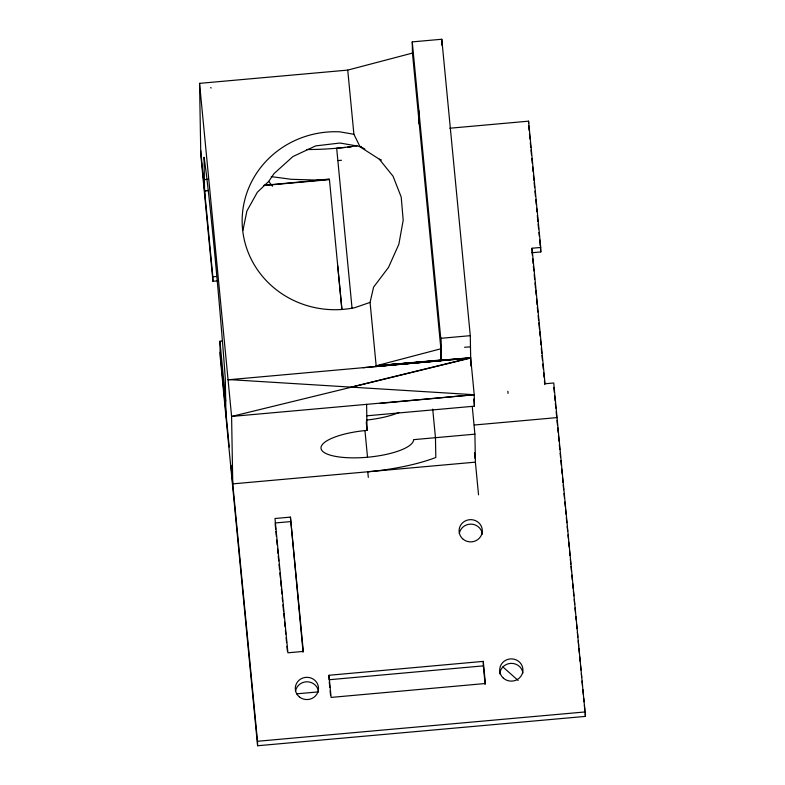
<?xml version="1.0" encoding="UTF-8"?>
<svg xmlns="http://www.w3.org/2000/svg" width="785" height="785" viewBox="0 0 785 785"><rect width="100%" height="100%" fill="white"/><g stroke="black" fill="none" stroke-linecap="round" stroke-linejoin="round"><path stroke-width="1.18" d="M507.866 391.244L508.072 393.413M242.957 230.329L246.912 210.969L257.323 192.286L268.696 181.423L274.083 173.544L292.923 156.549L315.649 145.902L339.876 143.037M363.043 367.704L441.141 360.472L376.231 366.526L370.069 302.411L373.591 287.133L388.536 267.351L398.868 244.213L403.196 220.232L401.204 197.035L393.049 176.213L379.283 159.178L360.109 146.883L353.907 134.274L347.735 70.1L412.459 53.086L412.262 41.89L441.788 39.25L470.284 335.676L470.814 365.898M370.069 302.411L354.732 307.681A92.964 88.999 -1 0 1 242.457 228.121A92.964 88.999 -1 0 1 339.679 131.821L353.907 134.274M444.663 359.923L376.162 365.8L440.876 348.785L412.459 53.086M351.13 387.123L470.666 357.803L474.218 394.718L474.425 406.179L366.791 415.814M469.489 358.352L231.595 416.452L232.762 483.874L475.396 462.149L474.905 434.164L472.276 406.777M263.966 185.309L329.406 179.245L341.907 309.261M379.773 403.441L474.218 394.718L228.042 379.528M376.162 365.8L470.666 357.803L447.028 359.726M328.974 675.267L483.275 661.382L485.395 683.509L331.103 697.414L328.974 675.267L329.052 679.751L483.354 665.866L483.275 661.382M217.798 280.853L212.941 281.295L200.803 155.008L199.547 83.367L347.735 70.1M449.785 128.23L528.58 121.175L540.728 247.452L540.806 251.936L532.102 252.711L532.328 255.135M345.115 147.452L336.667 148.208L352.033 308.093M347.529 147.237L351.14 146.913M337.854 160.591L341.475 160.268M204.404 179.618L208.005 179.294M263.976 185.495L329.406 179.637M212.941 281.295L212.863 276.811L216.503 276.487M532.102 252.711L532.024 248.237L540.728 247.452M532.024 248.237L545.045 383.767L553.749 382.982L585.453 716.391L257.588 745.75L220.212 356.9L219.937 341.23L222.341 341.014M441.121 360.482L440.758 338.325L470.284 335.676M440.689 337.589L441.072 359.981L377.703 365.663L469.489 358.166L228.042 379.793M474.218 394.718L231.595 416.452L199.547 83.367M474.287 425.009L557.075 417.6M474.905 434.164L413.567 439.659A46.482 13.394 -5.5 0 1 367.517 457.233A46.482 13.394 -5.5 0 1 320.996 447.95A46.482 13.394 -5.5 0 1 367.046 430.376L366.595 404.353M290.43 517.119L274.995 518.502L287.909 652.796L303.334 651.413L290.43 517.119L303.069 652.237M275.074 522.987L290.509 521.603M296.622 693.842L318.543 691.879M257.588 745.75L257.509 741.275L585.374 711.916M398.28 364.466L441.15 360.707L441.072 359.981M464.563 347.255L470.48 346.872M329.406 179.245L314.618 180.01L291.313 179.294L271.267 176.635M340.582 143.135L361.434 146.736M210.537 87.724L211.253 87.93M360.109 146.883L361.846 147.57M379.283 159.178L381.5 160.052M362.817 147.874L364.858 149.081M502.881 666.916L518.11 680.448M268.696 181.423L272.572 186.241M528.658 125.649L529.129 130.506M529.482 134.147L529.944 139.004M530.297 142.644L530.768 147.501M530.994 149.935L531.465 154.792M531.818 158.433L532.279 163.29M532.632 166.93L533.093 171.787M533.447 175.438L533.918 180.295M534.143 182.719L534.614 187.576M534.968 191.216L535.429 196.073M535.782 199.714L536.253 204.571M536.597 208.221L536.95 211.862M537.303 215.502L537.882 221.576M538.117 224L538.588 228.857M538.932 232.507L539.285 236.148M539.638 239.788L540.217 245.862M540.453 248.286L540.806 251.936M553.827 387.456L554.298 392.333M554.652 395.993L555.123 400.86M555.348 403.294L555.819 408.171M556.172 411.831L556.643 416.698M556.997 420.358L557.458 425.225M557.693 427.668L558.164 432.535M558.518 436.195L558.979 441.062M559.332 444.722L559.803 449.589M560.156 453.249L560.51 456.899M560.853 460.56L561.324 465.426M561.677 469.087L562.148 473.954M562.492 477.614L562.963 482.481M563.198 484.924L563.669 489.791M564.022 493.451L564.484 498.318M564.837 501.978L565.308 506.855M565.543 509.288L566.005 514.155M566.358 517.815L566.829 522.692M567.182 526.342L567.653 531.219M567.997 534.87L568.35 538.53M568.703 542.18L569.174 547.057M569.527 550.707L569.988 555.584M570.342 559.234L570.813 564.111M571.048 566.544L571.509 571.421M571.863 575.071L572.334 579.948M572.687 583.598L573.158 588.475M573.384 590.909L573.855 595.786M574.208 599.436L574.679 604.313M575.022 607.963L575.493 612.84M575.847 616.49L576.2 620.15M576.553 623.8L577.014 628.677M577.367 632.327L577.838 637.204M578.192 640.854L578.653 645.731M578.888 648.165L579.359 653.041M579.713 656.692L580.184 661.569M580.527 665.219L580.998 670.096M581.351 673.756L581.705 677.406M582.058 681.056L582.519 685.933M582.872 689.593L583.343 694.46M583.697 698.12L584.04 701.77M584.393 705.43L584.864 710.297M585.217 713.957L585.453 716.391M532.681 258.765L533.143 263.603M533.378 266.027L533.839 270.864M534.192 274.495L534.654 279.332M535.007 282.963L535.468 287.801M535.704 290.224L536.175 295.062M536.518 298.692L537.097 304.747M537.332 307.161L537.794 312.008M538.147 315.639L538.608 320.476M538.844 322.9L539.423 328.944M539.658 331.368L540.129 336.206M540.472 339.836L540.943 344.674M541.287 348.304L541.758 353.152M541.984 355.566L542.455 360.413M542.798 364.044L543.269 368.881M543.612 372.512L544.083 377.349M544.427 380.98L544.78 384.611M473.738 399.035L474.425 406.179M474.483 452.621L475.053 458.577M475.396 462.149L478.536 494.844M483.354 665.866L485.14 684.5M412.262 41.89L440.758 338.325M432.721 409.113L435.469 437.696L435.812 457.488A96.84 27.907 -5.5 0 1 367.772 471.785L368.302 477.378M366.242 422.036L367.046 430.376M364.996 431.034L367.517 457.233M337.678 265.634L341.779 308.319M329.268 681.959L329.798 687.493M330.112 690.82L330.544 695.245M275.192 524.203L275.663 529.09M275.898 531.533L276.369 536.41M276.722 540.07L277.193 544.957M277.547 548.617L278.008 553.504M278.243 555.947L278.714 560.833M279.067 564.493L279.538 569.37M279.892 573.04L280.363 577.917M280.598 580.36L281.177 586.464M281.413 588.907L281.884 593.794M282.237 597.454L282.59 601.114M282.943 604.784L283.532 610.887M283.758 613.33L284.229 618.207M284.582 621.867L285.053 626.754M285.406 630.414L285.76 634.084M286.113 637.744L286.584 642.63M286.927 646.29L287.398 651.167M219.937 341.23L225.697 401.145M200.725 150.534L212.863 276.811M220.134 352.426L229.22 446.959M230.996 465.417L257.509 741.275M528.58 121.175L528.619 123.412M441.788 39.25L441.896 45.314M418.788 110.459L419.023 123.893M225.972 416.825L225.305 378.762A139.661 3.022 84.9 0 0 204.012 157.236L204.669 195.288M295.523 691.055A11.618 11.127 -1 0 1 306.925 681.792A11.618 11.127 -1 0 1 318.406 690.918M398.957 412.508A46.482 13.394 -5.5 0 1 366.379 420.083M459.323 533.388A11.618 11.127 -1 0 1 471.236 524.135A11.618 11.127 -1 0 1 482.353 534.212M356.959 145.765A96.84 27.907 -5.5 0 1 306.866 149.513M499.79 673.932A11.618 11.127 -1 0 1 510.966 663.364A11.618 11.127 -1 0 1 522.928 673.088M208.231 190.48L204.591 190.814L208.231 190.49M503.401 678.161A11.618 11.127 -1 0 0 522.643 672.47A11.618 11.127 -1 0 0 507.895 659.371A11.618 11.127 -1 0 0 503.401 678.161M299.468 697.001A11.618 11.127 -1 0 0 318.347 690.309A11.618 11.127 -1 0 0 302.873 678.005A11.618 11.127 -1 0 0 299.468 697.001M463.268 539.334A11.618 11.127 -1 0 0 482.147 532.642A11.618 11.127 -1 0 0 466.673 520.337A11.618 11.127 -1 0 0 463.268 539.334"/></g></svg>
